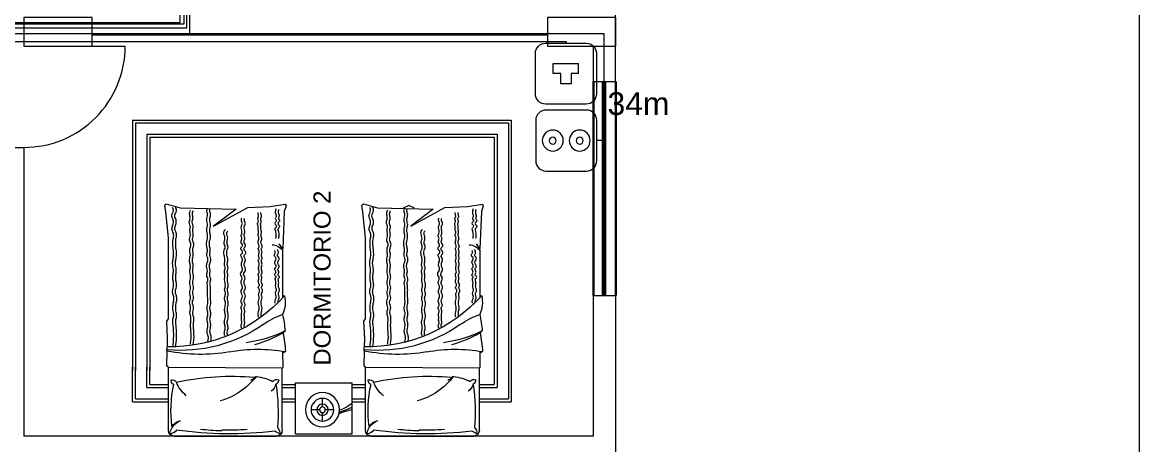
# Model space of a CAD drawing. Header units: metres. Extents: x -2 to 3328848, y -2 to 2725060.
# Drawn here: x 1663092.9 to 1663191, y 1364390.6 to 1364427.7 of the extents above; entities that cross this region are included whole.
import ezdxf

# ---------------------------------------------------------------- set-up
doc = ezdxf.new("R2010")
doc.units = ezdxf.units.M
doc.layers.get('0').update_dxf_attribs({"color": 253, "lineweight": 0})
for name, color, linetype, lineweight in [('arboles', 253, 'Continuous', 0), ('ICT_TOMAS', 1, 'Continuous', 0), ('mobi alcolchonado', 253, 'Continuous', 0), ('MOBILIARIO2', 253, 'Continuous', 0), ('muebles', 253, 'Continuous', 0), ('NOFIJO', 253, 'Continuous', 0), ('PUERTAS', 253, 'Continuous', 0), ('ventanas', 253, 'Continuous', 30)]:
    doc.layers.add(name, color=color, linetype=linetype, lineweight=lineweight)
doc.styles.add('COTA', font='arial.ttf', dxfattribs={"height": 1})
doc.styles.get("Standard").update_dxf_attribs({"font": 'arial.ttf'})

# ---------------------------------------------------------------- blocks, each defined once
blk = doc.blocks.new('CAMA01')
at = {"layer": 'mobi alcolchonado'}
for p, q in [((-0.9, 0), (0, 0)), ((-0.95, -0.05), (-0.95, -0.6044)), ((0.05, -0.05), (0.05, -0.6)), ((-0.95, -0.6044), (-0.9627, -0.613)), ((-0.9627, -0.613), (-0.9596, -0.7468)), ((-0.95, -0.6044), (0.0536, -0.6001)), ((0.0536, -0.6001), (0.057, -0.6031)), ((0.057, -0.6031), (0.0558, -0.7457)), ((-0.9588, -0.7836), (-0.9571, -0.8571)), ((-0.9571, -0.8571), (-0.965, -1.0107)), ((0.0558, -0.9077), (0.0748, -0.9239)), ((-0.965, -1.0107), (-0.95, -1.0287)), ((-0.95, -1.0287), (-0.95, -1.7409)), ((0.0554, -1.2158), (0.0566, -1.5502)), ((0.0566, -1.5502), (0.0556, -1.6277)), ((0.0234, -1.6893), (0.0556, -1.6277)), ((0.0547, -1.6456), (0.0234, -1.6893)), ((0.0684, -1.9721), (0.0547, -1.6456)), ((-0.95, -1.7409), (-0.9735, -1.9697)), ((-0.5524, -1.8433), (-0.2521, -2.0074)), ((-0.3546, -1.9933), (-0.5524, -1.8433)), ((-0.9735, -1.9697), (-0.9818, -2.0248)), ((-0.9818, -2.0248), (-0.9693, -2.0402)), ((-0.9693, -2.0402), (-0.8459, -2.004)), ((-0.8459, -2.004), (-0.3546, -1.9933)), ((-0.2521, -2.0074), (-0.0553, -2.0154)), ((-0.0553, -2.0154), (0.077, -2.0376)), ((0.0832, -2.0228), (0.0684, -1.9721)), ((0.077, -2.0376), (0.0832, -2.0228))]:
    blk.add_line(p, q, dxfattribs=at)
for centre, radius, start, end in [((-0.9, -0.05), 0.05, 90, 180), ((-0.938, -0.0891), 0.0687, 32.33514, 91.40227), ((-0.7804, 0.0141), 0.1629, 192.20076, 247.36037), ((0.0976, -0.2228), 1.0254, 172.24735, 193.0029), ((-0.8191, -0.021), 0.1178, 212.64341, 258.24192), ((-0.4103, -3.4309), 3.4111, 83.34751, 97.91356), ((0.1005, -0.223), 0.2141, 109.65376, 122.68859), ((-1.5138, -0.2148), 1.5274, 350.91915, 5.28005), ((0, -0.05), 0.05, 0, 90), ((-0.0374, -0.0256), 0.066, 312.46226, 3.64045), ((-0.889, -0.4896), 0.0381, 108.98084, 187.57807), ((-0.9192, -0.448), 0.0472, 260.65665, 326.38094), ((-0.3983, 1.7565), 2.282, 257.81894, 275.19927), ((-0.2563, -0.5673), 0.0826, 38.2941, 70.05549), ((-0.2739, 0.056), 0.5891, 279.61407, 294.3372), ((0.0048, -0.4506), 0.0469, 219.94286, 288.39364), ((-0.0299, -0.4991), 0.0497, 4.68356, 60.58782), ((-0.2618, -0.6659), 0.1655, 58.5661, 64.86862), ((-0.9573, -0.7526), 0.00627, 112.10117, 250.53486), ((-0.9399, -0.7706), 0.0229, 148.13053, 214.5055), ((-0.6675, -2.1888), 1.4713, 80, 101.45136), ((-0.8378, -2.0061), 1.2535, 55, 95.56453), ((-0.9341, -2.1317), 1.3483, 41.85943, 91.05009), ((-0.1612, 0.6167), 1.3796, 259.52328, 280.01254), ((-1.2064, -0.6493), 1.2884, 348.43222, 355.87924), ((0.0879, -0.6878), 0.0548, 234.34392, 260.3637), ((0.3093, -0.3678), 0.7465, 235, 249.91987), ((-1.2081, -0.8054), 1.2884, 348.19708, 354.72555), ((-0.1826, -1.176), 0.2588, 347.52539, 24.44013), ((0.0589, -1.246), 0.0179, 51.33875, 101.19259)]:
    blk.add_arc(centre, radius, start, end, dxfattribs=at)
at = {"layer": 'MOBILIARIO2'}
for points in [[(-0.9102, -0.7836, -0.016109), (-0.9038, -0.8611, -0.024073), (-0.9037, -0.9132, -0.018694), (-0.9101, -0.9895, 0.050065), (-0.9107, -1.0181, 0.056677), (-0.9075, -1.0348, -0.051657), (-0.9037, -1.053, -0.081685), (-0.906, -1.0885, 0.062491), (-0.9107, -1.1346, 0.055675), (-0.9056, -1.1725, -0.061502), (-0.9014, -1.2068, -0.093427), (-0.9074, -1.2389, 0.097168), (-0.913, -1.2698, 0.07769), (-0.9081, -1.2984, -0.081942), (-0.9037, -1.3257, -0.05009), (-0.9072, -1.3593, 0.049651), (-0.9107, -1.3933, 0.038952), (-0.9081, -1.429, -0.043857), (-0.906, -1.4609, -0.052705), (-0.9095, -1.4875, 0.052187), (-0.913, -1.5145, 0.065973), (-0.9092, -1.5507, -0.055408), (-0.9037, -1.5937, -0.038659), (-0.9066, -1.6404, 0.032291), (-0.9107, -1.6962, 0.056883), (-0.9062, -1.7392, -0.072358), (-0.9037, -1.7731, -0.122992), (-0.9096, -1.7912, 0.101053), (-0.9177, -1.8127, 0.148742), (-0.9131, -1.8463, -0.127539), (-0.906, -1.885, -0.105457), (-0.9141, -1.9127, 0.125573), (-0.92, -1.9363, 0.14575), (-0.9136, -1.9576, -0.134347), (-0.906, -1.9805, -0.073839), (-0.9072, -1.9926, -0.052428), (-0.913, -2.0085)], [(-0.8851, -0.7843, -0.016212), (-0.8788, -0.8614, -0.024132), (-0.8787, -0.9134, -0.018479), (-0.8849, -0.9883, 0.049503), (-0.8855, -1.0164, 0.057233), (-0.8823, -1.0332, -0.051743), (-0.8785, -1.0516, -0.081718), (-0.8808, -1.0874, 0.062376), (-0.8856, -1.1341, 0.056016), (-0.8804, -1.1727, -0.062225), (-0.8761, -1.2075, -0.092827), (-0.8821, -1.2395, 0.097273), (-0.8877, -1.27, 0.077058), (-0.8829, -1.2981, -0.080968), (-0.8785, -1.3249, -0.051015), (-0.882, -1.359, 0.050139), (-0.8856, -1.3937, 0.038829), (-0.883, -1.4298, -0.044073), (-0.8809, -1.4616, -0.05256), (-0.8844, -1.4881, 0.051882), (-0.8879, -1.5146, 0.065917), (-0.8841, -1.5504, -0.055177), (-0.8786, -1.5931, -0.038645), (-0.8814, -1.6395, 0.03175), (-0.8856, -1.6959, 0.05817), (-0.8809, -1.7411, -0.074982), (-0.8783, -1.7763, -0.120388), (-0.8842, -1.7941, 0.099922), (-0.892, -1.8151, 0.1495), (-0.8874, -1.8483, -0.128684), (-0.8805, -1.8863, -0.103936), (-0.8883, -1.913, 0.123542), (-0.894, -1.9357, 0.142951), (-0.888, -1.9562, -0.122441), (-0.8801, -1.9797, -0.081719), (-0.8813, -1.9951, -0.060139), (-0.8888, -2.0146)], [(-0.7568, -0.806, -0.016834), (-0.7505, -0.8528, -0.034468), (-0.7498, -0.8759, -0.00922), (-0.7529, -0.9296, 0.014186), (-0.7545, -0.9645, 0.027864), (-0.7529, -1.0059, -0.034884), (-0.7522, -1.0391, -0.087457), (-0.7563, -1.0577, 0.077501), (-0.7615, -1.0787, 0.10571), (-0.7586, -1.1012, -0.089665), (-0.7545, -1.1276, -0.091876), (-0.7595, -1.1519, 0.100294), (-0.7638, -1.1742, 0.104219), (-0.7591, -1.1952, -0.103855), (-0.7545, -1.2162, -0.085768), (-0.7581, -1.2386, 0.088421), (-0.7615, -1.2604, 0.073045), (-0.7578, -1.2818, -0.076066), (-0.7545, -1.3024, -0.079828), (-0.758, -1.3257, 0.07972), (-0.7615, -1.349, 0.069238), (-0.758, -1.3722, -0.06864), (-0.7545, -1.3956, -0.070898), (-0.7582, -1.4245, 0.075702), (-0.7615, -1.4515, 0.045986), (-0.7592, -1.47, -0.045091), (-0.7568, -1.4888, -0.076769), (-0.7602, -1.5177, 0.075317), (-0.7638, -1.5471, 0.065696), (-0.7601, -1.5699, -0.069765), (-0.7568, -1.5914, -0.058047), (-0.7586, -1.6087, 0.04517), (-0.7615, -1.631, 0.107598), (-0.7563, -1.6603, -0.119304), (-0.7522, -1.6869, -0.134303), (-0.7583, -1.7037, 0.142887), (-0.7638, -1.7195, 0.094042), (-0.7608, -1.7414, -0.082548), (-0.7568, -1.7661, -0.054703), (-0.7598, -1.7925, 0.071659), (-0.7615, -1.8127, 0.065726), (-0.7593, -1.8241, -0.062051), (-0.7568, -1.836, -0.141652), (-0.761, -1.856, 0.127606), (-0.7661, -1.878, 0.082372), (-0.7626, -1.8967, -0.083239), (-0.7591, -1.9153, -0.067193), (-0.7609, -1.9306, 0.05209), (-0.7638, -1.9502, 0.075758), (-0.7622, -1.9646, 0.049851), (-0.7545, -1.9852)], [(-0.7319, -0.8035, -0.016995), (-0.7255, -0.8515, -0.034524), (-0.7248, -0.8753, -0.009087), (-0.7278, -0.9296, 0.014008), (-0.7295, -0.9647, 0.028389), (-0.7278, -1.0078, -0.036216), (-0.7271, -1.0416, -0.085799), (-0.7311, -1.0596, 0.076158), (-0.7361, -1.0798, 0.106727), (-0.7333, -1.1021, -0.090343), (-0.7291, -1.1283, -0.091358), (-0.7341, -1.1521, 0.099809), (-0.7383, -1.1739, 0.104145), (-0.7337, -1.1946, -0.103071), (-0.729, -1.2154, -0.086935), (-0.7327, -1.2381, 0.089287), (-0.7362, -1.2603, 0.072441), (-0.7325, -1.2817, -0.075683), (-0.7292, -1.3022, -0.080097), (-0.7327, -1.3256, 0.080136), (-0.7362, -1.349, 0.068821), (-0.7328, -1.372, -0.06822), (-0.7292, -1.3953, -0.07127), (-0.733, -1.4243, 0.075969), (-0.7363, -1.4515, 0.045868), (-0.734, -1.47, -0.045154), (-0.7316, -1.4888, -0.076598), (-0.735, -1.5174, 0.075113), (-0.7386, -1.5466, 0.065882), (-0.7349, -1.5694, -0.069876), (-0.7316, -1.5909, -0.057507), (-0.7333, -1.608, 0.043911), (-0.7362, -1.6304, 0.109441), (-0.7307, -1.6613, -0.121849), (-0.7264, -1.6892, -0.133121), (-0.7327, -1.7062, 0.145487), (-0.7382, -1.722, 0.09027), (-0.7353, -1.7425, -0.08023), (-0.7316, -1.7655, -0.055518), (-0.7345, -1.7911, 0.070221), (-0.7362, -1.8115, 0.068505), (-0.7339, -1.8236, -0.064708), (-0.7313, -1.8363, -0.140191), (-0.7355, -1.8565, 0.1283), (-0.7406, -1.8784, 0.081106), (-0.7372, -1.8967, -0.082764), (-0.7338, -1.9146, -0.06863), (-0.7357, -1.9299, 0.055684), (-0.7384, -1.9486, 0.073555), (-0.737, -1.9608, 0.046852), (-0.7303, -1.9787)], [(-0.6052, -0.8293, -0.036577), (-0.5992, -0.8499, -0.065257), (-0.5983, -0.8619, -0.081239), (-0.605, -0.8935, 0.09673), (-0.6099, -0.9202, 0.059687), (-0.6063, -0.9473, -0.061201), (-0.6029, -0.9738, -0.068087), (-0.607, -1.0051, 0.079475), (-0.6099, -1.0321, 0.066482), (-0.6065, -1.0505, -0.06511), (-0.6029, -1.0694, -0.088365), (-0.6064, -1.0985, 0.088514), (-0.6099, -1.1276, 0.053898), (-0.6055, -1.1542, -0.072445), (-0.6029, -1.1742, -0.014703), (-0.604, -1.1975, 0.01338), (-0.6052, -1.2232, 0.011057), (-0.6052, -1.2628, -0.009921), (-0.6052, -1.3024, -0.044454), (-0.6078, -1.3255, 0.048377), (-0.6099, -1.3467, 0.125065), (-0.607, -1.3585, -0.104774), (-0.6029, -1.3723, -0.140323), (-0.607, -1.3922, 0.125005), (-0.6122, -1.4142, 0.059733), (-0.6098, -1.4321, -0.062195), (-0.6076, -1.4492, -0.076384), (-0.6106, -1.4699, 0.06684), (-0.6146, -1.4935, 0.115189), (-0.6088, -1.5226, -0.114961), (-0.6029, -1.5517, -0.097223), (-0.6084, -1.5757, 0.116527), (-0.6122, -1.596, 0.051779), (-0.6101, -1.6106, -0.047812), (-0.6076, -1.6263, -0.078489), (-0.6108, -1.6604, 0.074508), (-0.6146, -1.6962, 0.064682), (-0.6098, -1.7234, -0.066772), (-0.6052, -1.7498, -0.076034), (-0.6087, -1.7801, 0.075656), (-0.6122, -1.8104, 0.063602), (-0.6084, -1.8336, -0.070388), (-0.6052, -1.8547, -0.079082), (-0.6084, -1.8758, 0.071502), (-0.6122, -1.899, 0.088099), (-0.6085, -1.923, -0.094007), (-0.6052, -1.9456, -0.091812), (-0.6088, -1.9608, 0.09253), (-0.6122, -1.9759, 0.064978), (-0.6117, -1.9817, 0.037379), (-0.6088, -1.9914)], [(-0.5793, -0.8309, -0.034849), (-0.5737, -0.8506, -0.063486), (-0.5727, -0.8618, -0.084403), (-0.5795, -0.8936, 0.098788), (-0.5846, -0.9211, 0.058591), (-0.581, -0.9478, -0.060695), (-0.5777, -0.9737, -0.068148), (-0.5817, -1.0046, 0.079202), (-0.5846, -1.0312, 0.06675), (-0.5812, -1.0496, -0.064998), (-0.5776, -1.0685, -0.088664), (-0.5812, -1.0979, 0.08935), (-0.5847, -1.1272, 0.053061), (-0.5803, -1.1534, -0.071644), (-0.5778, -1.1729, -0.015298), (-0.5789, -1.1969, 0.013681), (-0.5802, -1.2238, 0.010889), (-0.5802, -1.2637, -0.010649), (-0.5802, -1.3037, -0.042768), (-0.5825, -1.3246, 0.044654), (-0.5846, -1.3446, 0.128784), (-0.5815, -1.357, -0.106491), (-0.5772, -1.3717, -0.140372), (-0.5815, -1.3925, 0.126736), (-0.5869, -1.4153, 0.057828), (-0.5845, -1.4329, -0.061442), (-0.5823, -1.4495, -0.076141), (-0.5853, -1.4697, 0.065916), (-0.5892, -1.493, 0.116085), (-0.5833, -1.5223, -0.115201), (-0.5774, -1.5519, -0.097759), (-0.583, -1.5763, 0.118144), (-0.5868, -1.5967, 0.049819), (-0.5847, -1.6107, -0.04634), (-0.5824, -1.6256, -0.079345), (-0.5856, -1.6594, 0.074617), (-0.5894, -1.6953, 0.064869), (-0.5846, -1.7226, -0.066843), (-0.58, -1.7491, -0.075858), (-0.5835, -1.7794, 0.075529), (-0.587, -1.8099, 0.063913), (-0.5831, -1.8334, -0.070745), (-0.5799, -1.8547, -0.078628), (-0.5831, -1.8758, 0.070918), (-0.5869, -1.8991, 0.091738), (-0.5829, -1.9243, -0.104246), (-0.5798, -1.9466, -0.077322), (-0.5833, -1.9618, 0.076658), (-0.5869, -1.9771, 0.044784), (-0.5868, -1.9819, 0.024817), (-0.5855, -1.9905)], [(-0.4537, -0.8806, 0.03776), (-0.458, -0.8992, 0.061868), (-0.4583, -0.9109, 0.048595), (-0.4545, -0.9307, -0.055091), (-0.4514, -0.9482, -0.095626), (-0.455, -0.9777, 0.098357), (-0.4583, -1.0064, 0.076409), (-0.4537, -1.0263, -0.077038), (-0.449, -1.046, -0.089345), (-0.4522, -1.0777, 0.084057), (-0.456, -1.1113, 0.04749), (-0.4524, -1.135, -0.04929), (-0.449, -1.1579, -0.087499), (-0.4528, -1.1881, 0.094197), (-0.456, -1.2162, 0.078357), (-0.4523, -1.2317, -0.083223), (-0.449, -1.2465, -0.112249), (-0.4523, -1.2657, 0.105279), (-0.456, -1.2861, 0.082664), (-0.4522, -1.3056, -0.090946), (-0.449, -1.3234, -0.067901), (-0.4524, -1.3475, 0.066074), (-0.456, -1.3723, 0.035048), (-0.4547, -1.3941, -0.037877), (-0.4537, -1.4142, -0.060523), (-0.4561, -1.4308, 0.062605), (-0.4583, -1.4469, 0.127512), (-0.455, -1.4605, -0.121277), (-0.4514, -1.4748, -0.117111), (-0.4547, -1.4898, 0.113611), (-0.4583, -1.5051, 0.059143), (-0.4567, -1.5199, -0.043052), (-0.4537, -1.5401, -0.089599), (-0.4584, -1.58, 0.091053), (-0.463, -1.6193, 0.111622), (-0.4564, -1.6418, -0.130391), (-0.4514, -1.6613, -0.12494), (-0.4559, -1.6785, 0.120889), (-0.4607, -1.6962, 0.086695), (-0.4578, -1.7153, -0.071647), (-0.4537, -1.7382, -0.113093), (-0.4584, -1.7628, 0.114265), (-0.463, -1.7871, 0.106276), (-0.4601, -1.7985, 0.062305), (-0.449, -1.8151)], [(-0.429, -0.8844, 0.034858), (-0.4327, -0.9007, 0.059461), (-0.433, -0.9105, 0.052316), (-0.4293, -0.9296, -0.056386), (-0.4261, -0.9473, -0.095596), (-0.4297, -0.9765, 0.098171), (-0.433, -1.005, 0.07636), (-0.4284, -1.0247, -0.076506), (-0.4237, -1.0445, -0.090069), (-0.427, -1.0766, 0.084543), (-0.4308, -1.1108, 0.047364), (-0.4272, -1.1347, -0.049676), (-0.4238, -1.1575, -0.08659), (-0.4275, -1.1871, 0.092747), (-0.4307, -1.2148, 0.079795), (-0.4269, -1.2307, -0.084031), (-0.4235, -1.2458, -0.112191), (-0.4268, -1.2653, 0.106013), (-0.4306, -1.2859, 0.081403), (-0.4268, -1.3052, -0.089338), (-0.4237, -1.3228, -0.069417), (-0.4272, -1.3477, 0.067062), (-0.4309, -1.3734, 0.034899), (-0.4296, -1.3955, -0.039008), (-0.4286, -1.4153, -0.057667), (-0.4307, -1.4304, 0.058816), (-0.4329, -1.4456, 0.130991), (-0.4295, -1.4596, -0.122045), (-0.4256, -1.4746, -0.11844), (-0.4292, -1.4903, 0.116548), (-0.433, -1.5063, 0.056461), (-0.4313, -1.5207, -0.041981), (-0.4285, -1.5399, -0.089156), (-0.433, -1.5785, 0.08877), (-0.4376, -1.6174, 0.114233), (-0.4307, -1.6406, -0.131551), (-0.4254, -1.6611, -0.125542), (-0.4302, -1.6791, 0.123278), (-0.4351, -1.6974, 0.085156), (-0.4322, -1.7164, -0.073009), (-0.4283, -1.7385, -0.115535), (-0.433, -1.762, 0.127329), (-0.4369, -1.7835, 0.096991), (-0.4347, -1.7914, 0.053351), (-0.4267, -1.8039)], [(-0.3044, -0.9458, 0.052853), (-0.3101, -0.9582, 0.082349), (-0.3114, -0.9668, 0.113365), (-0.3072, -0.9845, -0.137167), (-0.3044, -0.9994, -0.079599), (-0.3075, -1.0116, 0.112443), (-0.3091, -1.0204, 0.045995), (-0.3081, -1.028, -0.039568), (-0.3068, -1.0367, -0.069784), (-0.308, -1.0547, 0.073829), (-0.3091, -1.0717, 0.067952), (-0.3074, -1.0794, -0.047112), (-0.3044, -1.0903, -0.170036), (-0.3081, -1.1115, 0.173788), (-0.3114, -1.1323, 0.142872), (-0.3067, -1.1417, -0.145458), (-0.3021, -1.1509, -0.195397), (-0.3055, -1.1665, 0.151851), (-0.3114, -1.1859, 0.126712), (-0.3057, -1.2078, -0.124684), (-0.2998, -1.2301, -0.150491), (-0.3063, -1.2521, 0.168102), (-0.3114, -1.2721, 0.13967), (-0.306, -1.2868, -0.13006), (-0.2998, -1.3024, -0.169436), (-0.3054, -1.3276, 0.163629), (-0.3114, -1.3537, 0.104575), (-0.3066, -1.3691, -0.109696), (-0.3021, -1.384, -0.20768), (-0.3089, -1.4036, 0.202622), (-0.3161, -1.4236, 0.1762), (-0.3083, -1.4419, -0.167885), (-0.2998, -1.4609, -0.137817), (-0.3047, -1.487, 0.14417), (-0.3091, -1.5121, 0.079258), (-0.3048, -1.5277, -0.072052), (-0.2998, -1.5447, -0.215179), (-0.3075, -1.5715, 0.272703), (-0.3114, -1.5937, 0.157232), (-0.3062, -1.6003, -0.133932), (-0.2998, -1.6077, -0.346503), (-0.3051, -1.6317, 0.328416), (-0.3114, -1.6566, 0.136915), (-0.3045, -1.6656, -0.179847), (-0.2998, -1.6729, -0.252619), (-0.3044, -1.6892, 0.209461), (-0.3114, -1.7079, 0.111259), (-0.307, -1.7236, -0.146381), (-0.3044, -1.7358, -0.125668), (-0.3083, -1.7468, 0.139354), (-0.3114, -1.7568, 0.105558), (-0.3089, -1.7708, -0.077694), (-0.3044, -1.7894, -0.090317), (-0.3072, -1.8164, 0.100764), (-0.3091, -1.8407, 0.12001), (-0.3041, -1.854, -0.131665), (-0.2998, -1.8663, -0.170535), (-0.3035, -1.8801, 0.13714), (-0.3091, -1.8966, 0.068639), (-0.3083, -1.9059, 0.052035), (-0.3044, -1.9176)], [(-0.2807, -0.9537, 0.042607), (-0.2845, -0.9626, 0.071397), (-0.2856, -0.9682, 0.129838), (-0.2819, -0.9845, -0.140626), (-0.2789, -0.9995, -0.083982), (-0.282, -1.0122, 0.117812), (-0.2837, -1.0214, 0.041239), (-0.2828, -1.0282, -0.036686), (-0.2817, -1.0358, -0.06988), (-0.2828, -1.0526, 0.071878), (-0.2839, -1.0694, 0.072269), (-0.282, -1.0778, -0.05165), (-0.2789, -1.0893, -0.163828), (-0.2822, -1.1089, 0.164309), (-0.2854, -1.1284, 0.150844), (-0.2806, -1.1382, -0.147278), (-0.2755, -1.1482, -0.197862), (-0.2792, -1.1652, 0.156121), (-0.2856, -1.1859, 0.123696), (-0.2797, -1.2083, -0.125417), (-0.2739, -1.2303, -0.148173), (-0.2802, -1.2516, 0.166473), (-0.2851, -1.2708, 0.139796), (-0.2798, -1.2851, -0.128151), (-0.2737, -1.3005, -0.171039), (-0.2793, -1.326, 0.162775), (-0.2856, -1.3527, 0.107698), (-0.2804, -1.3691, -0.115196), (-0.2758, -1.3845, -0.202947), (-0.2825, -1.4035, 0.202257), (-0.2892, -1.4226, 0.173028), (-0.282, -1.4397, -0.162077), (-0.2738, -1.4578, -0.143302), (-0.2788, -1.4846, 0.146514), (-0.2835, -1.5109, 0.08083), (-0.2788, -1.5272, -0.077891), (-0.2739, -1.5442, -0.205436), (-0.2807, -1.5677, 0.258943), (-0.2842, -1.5873, 0.167371), (-0.2792, -1.5938, -0.135353), (-0.2726, -1.6013, -0.347128), (-0.2779, -1.6258, 0.32569), (-0.2845, -1.6513, 0.138368), (-0.2773, -1.6608, -0.174678), (-0.272, -1.6687, -0.262199), (-0.2774, -1.6875, 0.218741), (-0.2854, -1.7089, 0.1036), (-0.2809, -1.7249, -0.142377), (-0.2784, -1.7368, -0.128588), (-0.2824, -1.7481, 0.145504), (-0.2856, -1.7582, 0.099417), (-0.2832, -1.7711, -0.074367), (-0.2792, -1.7879, -0.090334), (-0.2817, -1.8134, 0.095924), (-0.2837, -1.8374, 0.126634), (-0.2782, -1.852, -0.136356), (-0.2734, -1.8657, -0.176248), (-0.2778, -1.881, 0.158824), (-0.2833, -1.8977, 0.054695), (-0.2826, -1.9039, 0.039328), (-0.28, -1.9122)], [(-0.1575, -1.0437, 0.02297), (-0.16, -1.0655, 0.03842), (-0.1599, -1.0787, 0.038008), (-0.1554, -1.1062, -0.055193), (-0.1529, -1.1253, -0.083604), (-0.156, -1.1464, 0.075661), (-0.1599, -1.1696, 0.084309), (-0.1561, -1.1937, -0.09066), (-0.1529, -1.2162, -0.067099), (-0.155, -1.2283, 0.059889), (-0.1575, -1.2418, 0.149337), (-0.1534, -1.2595, -0.134073), (-0.1482, -1.2791, -0.21438), (-0.155, -1.2939, 0.253882), (-0.1599, -1.307, 0.189759), (-0.1552, -1.3152, -0.18789), (-0.1505, -1.3234, -0.191242), (-0.1547, -1.3413, 0.174445), (-0.1599, -1.3606, 0.047645), (-0.1575, -1.3735, -0.048038), (-0.1552, -1.3863, -0.123722), (-0.1587, -1.4076, 0.169091), (-0.1599, -1.4236, 0.141473), (-0.1563, -1.4294, -0.143521), (-0.1529, -1.4352, -0.155534), (-0.1538, -1.4526, 0.107396), (-0.1575, -1.4772, 0.042577), (-0.1549, -1.4949, -0.050748), (-0.1529, -1.5098, -0.129685), (-0.1568, -1.527, 0.145893), (-0.1599, -1.5424, 0.134999), (-0.1563, -1.5519, -0.139913), (-0.1529, -1.5611, -0.114007), (-0.1549, -1.5742, 0.10043), (-0.1575, -1.589, 0.069927), (-0.1553, -1.6027, -0.066719), (-0.1529, -1.617, -0.140231), (-0.1568, -1.633, 0.158227), (-0.1599, -1.6473, 0.144948), (-0.1566, -1.6552, -0.133495), (-0.1529, -1.6636, -0.180577), (-0.1564, -1.6805, 0.144963), (-0.1622, -1.7009, 0.094523), (-0.1581, -1.7209, -0.110663), (-0.1552, -1.7382, -0.10701), (-0.1593, -1.7534, 0.129666), (-0.1622, -1.7661, 0.099091), (-0.1595, -1.7774, -0.116601), (-0.1575, -1.7871, -0.058417), (-0.1597, -1.8017, 0.05454), (-0.1622, -1.8174, 0.023755), (-0.1622, -1.8302, -0.022115), (-0.1622, -1.843, -0.082226), (-0.1648, -1.8554, 0.093862), (-0.1669, -1.8663, 0.171583), (-0.1644, -1.8732, -0.116919), (-0.1599, -1.8827, -0.185126), (-0.1624, -1.8993, 0.193604), (-0.1645, -1.9153, 0.131355), (-0.1601, -1.9233, -0.188426), (-0.1575, -1.9293, -0.095469), (-0.1591, -1.9389, 0.066793), (-0.1622, -1.9526, 0.021913), (-0.1624, -1.9575, 0.016222), (-0.1622, -1.9642)], [(-0.1327, -1.0474, 0.020778), (-0.1348, -1.0666, 0.036491), (-0.1348, -1.0776, 0.041461), (-0.1302, -1.1052, -0.057174), (-0.1276, -1.1254, -0.082873), (-0.1308, -1.1465, 0.075265), (-0.1346, -1.1697, 0.085019), (-0.1307, -1.194, -0.092379), (-0.1275, -1.2166, -0.064068), (-0.1295, -1.2279, 0.055503), (-0.132, -1.241, 0.157835), (-0.1273, -1.2605, -0.148846), (-0.122, -1.2811, -0.199592), (-0.128, -1.2941, 0.247082), (-0.1321, -1.3053, 0.184593), (-0.1282, -1.3123, -0.169439), (-0.1239, -1.3197, -0.211187), (-0.1282, -1.3394, 0.185054), (-0.1343, -1.3615, 0.043562), (-0.132, -1.3741, -0.048148), (-0.1299, -1.3856, -0.119615), (-0.1329, -1.4041, 0.160888), (-0.134, -1.4181, 0.146532), (-0.1307, -1.4237, -0.137743), (-0.1271, -1.4296, -0.163825), (-0.1281, -1.4489, 0.111152), (-0.1323, -1.4768, 0.041886), (-0.1294, -1.4958, -0.053628), (-0.1275, -1.5107, -0.124743), (-0.1311, -1.5264, 0.141323), (-0.1339, -1.5405, 0.136283), (-0.1305, -1.5495, -0.135036), (-0.1271, -1.5586, -0.120412), (-0.1292, -1.5727, 0.104043), (-0.1322, -1.589, 0.069722), (-0.1298, -1.6035, -0.070787), (-0.1274, -1.6178, -0.133062), (-0.1309, -1.6321, 0.149023), (-0.1337, -1.6449, 0.15104), (-0.1305, -1.6527, -0.132016), (-0.1266, -1.6615, -0.185288), (-0.1304, -1.6797, 0.149156), (-0.1366, -1.7016, 0.091592), (-0.1325, -1.7219, -0.1101), (-0.1296, -1.7389, -0.106833), (-0.1337, -1.754, 0.131118), (-0.1365, -1.7665, 0.095868), (-0.134, -1.7771, -0.111479), (-0.1321, -1.7863, -0.063175), (-0.1344, -1.8019, 0.056761), (-0.1372, -1.8193, 0.023768), (-0.1372, -1.833, -0.026007), (-0.1372, -1.8455, -0.075167), (-0.1392, -1.855, 0.082422), (-0.1408, -1.8636, 0.180625), (-0.1386, -1.8701, -0.118245), (-0.1341, -1.8792, -0.184753), (-0.1365, -1.8954, 0.189898), (-0.1387, -1.9111, 0.133199), (-0.1342, -1.9193, -0.180236), (-0.1313, -1.9258, -0.10911), (-0.1334, -1.9382, 0.078712), (-0.1372, -1.955, 0.016438), (-0.1373, -1.9588, 0.011572), (-0.1372, -1.9642)], [(-0.0083, -1.1649, 0.063574), (-0.0128, -1.1784, 0.09229), (-0.013, -1.1882, 0.087813), (-0.0084, -1.2008, -0.084664), (-0.0036, -1.2138, -0.147947), (-0.0065, -1.2395, 0.164849), (-0.0083, -1.2628, 0.089821), (-0.0042, -1.2719, -0.116631), (-0.0013, -1.2791, -0.144447), (-0.0039, -1.2969, 0.116051), (-0.0083, -1.3187, 0.024537), (-0.0072, -1.3319, -0.021879), (-0.006, -1.3467, -0.09639), (-0.0095, -1.3697, 0.1367), (-0.0106, -1.3863, 0.212994), (-0.0074, -1.3908, -0.190175), (-0.0036, -1.3956, -0.394232), (-0.008, -1.4044, 0.296973), (-0.0153, -1.4142, 0.196588), (-0.0111, -1.4265, -0.177409), (-0.006, -1.4399, -0.181533), (-0.0112, -1.4546, 0.205507), (-0.0153, -1.4678, 0.192194), (-0.01, -1.4779, -0.172784), (-0.0036, -1.4888, -0.223273), (-0.0085, -1.5075, 0.193968), (-0.0153, -1.5284, 0.156888), (-0.009, -1.5442, -0.172543), (-0.0036, -1.5587, -0.267412), (-0.0124, -1.5742, 0.2882), (-0.02, -1.589, 0.1673), (-0.0153, -1.5995, -0.167614), (-0.0106, -1.61, -0.102415), (-0.0119, -1.6205, -0.090979), (-0.0176, -1.631)], [(0.0153, -1.1743, 0.043115), (0.0132, -1.1816, 0.071529), (0.0129, -1.1862, 0.117166), (0.0165, -1.1971, -0.092201), (0.0218, -1.2106, -0.148493), (0.0191, -1.2357, 0.162321), (0.0172, -1.2588, 0.092598), (0.0215, -1.2683, -0.115816), (0.0246, -1.2761, -0.147409), (0.0217, -1.2958, 0.11874), (0.0169, -1.3199, 0.02342), (0.018, -1.3335, -0.023767), (0.0191, -1.3471, -0.081841), (0.0169, -1.3642, 0.093108), (0.0154, -1.3793, 0.271365), (0.0204, -1.3865, -0.237724), (0.0266, -1.3943, -0.374349), (0.0205, -1.4054, 0.322203), (0.0124, -1.4172, 0.165022), (0.0164, -1.4283, -0.163895), (0.0205, -1.4395, -0.183927), (0.0158, -1.4529, 0.20204), (0.0119, -1.4653, 0.194979), (0.0169, -1.475, -0.16864), (0.0233, -1.4858, -0.227481), (0.0183, -1.5052, 0.192689), (0.0111, -1.5274, 0.162586), (0.0181, -1.5447, -0.18296), (0.0238, -1.5605, -0.259647), (0.015, -1.5758, 0.292915), (0.0079, -1.5901, 0.147396), (0.0116, -1.5989, -0.130485), (0.0161, -1.6087, -0.124764), (0.015, -1.6243, -0.11423), (0.0061, -1.6389)], [(-0.006, -1.9945, -0.043571), (-0.0102, -1.9773, -0.058781), (-0.0106, -1.9642, -0.074778), (-0.0063, -1.9458, 0.098243), (-0.0036, -1.9316, 0.160673), (-0.0073, -1.9209, -0.168807), (-0.0106, -1.9106, -0.235494), (-0.0066, -1.9029, 0.200169), (-0.0013, -1.8943, 0.310498), (-0.0071, -1.8822, -0.25744), (-0.0153, -1.8687, -0.272296), (-0.0076, -1.8543, 0.302876), (-0.0013, -1.8407, 0.245567), (-0.0095, -1.8297, -0.301104), (-0.0153, -1.8197, -0.076708), (-0.0131, -1.8092, 0.045391), (-0.0083, -1.7918, 0.044442), (-0.0059, -1.7651, 0.040505), (-0.0083, -1.7358)], [(0.0187, -1.9907, -0.038395), (0.0153, -1.9758, -0.053841), (0.0148, -1.965, -0.086675), (0.0195, -1.9453, 0.114917), (0.0222, -1.9302, 0.136679), (0.0194, -1.9218, -0.135819), (0.0166, -1.9133, -0.26772), (0.0211, -1.9045, 0.219941), (0.0273, -1.8946, 0.298949), (0.0212, -1.882, -0.252587), (0.0129, -1.8682, -0.270993), (0.0208, -1.8532, 0.294092), (0.0275, -1.8389, 0.262376), (0.0181, -1.8263, -0.328686), (0.0116, -1.8151, -0.053331), (0.0134, -1.8073, 0.033048), (0.0167, -1.7948, 0.048678), (0.0195, -1.7664, 0.045374), (0.0167, -1.7358)]]:
    blk.add_lwpolyline(points, format="xyb", dxfattribs=at)
for centre, radius, start, end in [((-0.4389, -1.7864), 1.7422, 91.63252, 97.54803), ((-0.5923, -0.2027), 0.1889, 52.79204, 56.69515), ((-0.4115, -1.7932), 1.7422, 84.9412, 92.19029), ((-0.6183, -0.5744), 0.2801, 128.45947, 159.02812), ((-0.6706, -0.9127), 0.6289, 38.07992, 73.87696), ((-0.1134, -0.4839), 0.1115, 14.54894, 54.23295), ((-0.4195, -1.936), 1.1264, 63.96855, 82.17799), ((-0.4288, -1.7137), 0.9406, 58.98171, 75.60457), ((-0.0452, -1.5578), 0.1226, 272.9287, 325.26019)]:
    blk.add_arc(centre, radius, start, end, dxfattribs=at)
blk = doc.blocks.new('CAMASSENC-1MESITA')
at = {"layer": 'muebles'}
for p, q in [((1.4313, -0.0191), (1.4313, -0.4691)), ((1.4313, -0.0191), (1.9288, -0.0191)), ((1.9288, -0.0191), (1.9288, -0.4691)), ((1.6674, -0.1316), (1.6674, -0.2066)), ((1.6424, -0.2316), (1.5674, -0.2316)), ((1.6674, -0.2566), (1.6674, -0.3316)), ((1.7674, -0.2316), (1.6924, -0.2316)), ((0, -0.3017), (0.3141, -0.3017)), ((0, -0.3017), (0, -0.6044)), ((0.025, -0.3267), (0.3141, -0.3272)), ((0.025, -0.3267), (0.025, -0.6044)), ((1.3141, -0.3017), (1.4313, -0.3017)), ((1.3141, -0.327), (1.4313, -0.3272)), ((1.9288, -0.3017), (2.0459, -0.3017)), ((1.9288, -0.327), (2.0459, -0.3272)), ((3.0459, -0.3017), (3.3259, -0.3017)), ((3.0459, -0.327), (3.3009, -0.3274)), ((3.3009, -2.7506), (3.3009, -0.3274)), ((3.3259, -2.7756), (3.3259, -0.3017)), ((0.125, -0.4267), (0.3141, -0.4267)), ((0.125, -0.4267), (0.125, -0.6044)), ((0.15, -0.4517), (0.3141, -0.4517)), ((0.15, -0.4517), (0.15, -0.6044)), ((1.3141, -0.4267), (1.4313, -0.4267)), ((1.3141, -0.4517), (1.4313, -0.4517)), ((1.4313, -0.4691), (1.9288, -0.4691)), ((1.9288, -0.4267), (2.0459, -0.4267)), ((1.9288, -0.4517), (2.0459, -0.4517)), ((3.0459, -0.4267), (3.2009, -0.4267)), ((3.0459, -0.4517), (3.1759, -0.4517)), ((3.1759, -2.6256), (3.1759, -0.4517)), ((3.2009, -2.6506), (3.2009, -0.4267)), ((0, -2.7756), (0, -0.5756)), ((0.025, -2.7506), (0.025, -0.5756)), ((0.125, -2.6506), (0.125, -0.5756)), ((0.15, -2.6256), (0.15, -0.5756)), ((2.425, -2.0256), (2.375, -2.0006)), ((2.475, -2.0006), (2.425, -2.0256)), ((0.15, -2.6256), (3.1759, -2.6256)), ((0.125, -2.6506), (3.2009, -2.6506)), ((0, -2.7756), (3.3259, -2.7756)), ((0.025, -2.7506), (3.3009, -2.7506))]:
    blk.add_line(p, q, dxfattribs=at)
for points in [[(1.9288, -0.2353), (1.9184, -0.2317), (1.8994, -0.2256), (1.882, -0.2204), (1.8658, -0.2156), (1.8503, -0.2108), (1.8352, -0.2056), (1.82, -0.1995), (1.8132, -0.1965)], [(1.9288, -0.2538), (1.9226, -0.2508), (1.8953, -0.239), (1.8696, -0.2289), (1.8449, -0.2195), (1.8204, -0.21), (1.8155, -0.2079)], [(1.9288, -0.2876), (1.9152, -0.2774), (1.8837, -0.2572), (1.855, -0.2423), (1.828, -0.2311), (1.8173, -0.2274)]]:
    blk.add_lwpolyline(points, dxfattribs=at)
for radius in [0.15, 0.1, 0.05, 0.025]:
    blk.add_circle((1.6674, -0.2316), radius, dxfattribs=at)
at = {"layer": 'muebles', "rotation": 359.999999999999}
for p in [(1.2641, 0), (2.9959, 0)]:
    blk.add_blockref('CAMA01', p, dxfattribs=at)
blk = doc.blocks.new('Toma TFN')
for p, q in [((-0.0625, 0.05), (-0.05, 0.05)), ((-0.0625, 0), (-0.0625, 0.05)), ((-0.05, 0), (-0.0625, 0)), ((-0.05, 0.05), (0.05, 0.05)), ((-0.025, 0), (-0.05, 0)), ((-0.025, -0.05), (-0.025, 0)), ((0.025, 0), (0.025, -0.05)), ((0.05, 0), (0.025, 0)), ((0.05, 0.05), (0.0625, 0.05)), ((0.0625, 0), (0.05, 0)), ((0.05, 0), (0.05, 0)), ((0.0625, 0), (0.0625, 0.05)), ((0.025, -0.05), (-0.025, -0.05))]:
    blk.add_line(p, q)
blk.add_lwpolyline([(-0.1, 0.15), (0.1, 0.15, -0.414214), (0.15, 0.1), (0.15, -0.1, -0.414214), (0.1, -0.15), (-0.1, -0.15, -0.414214), (-0.15, -0.1), (-0.15, 0.1, -0.414214)], format="xyb", close=True)
blk = doc.blocks.new('TOMA TV')
blk.add_lwpolyline([(-0.1, 0.15), (0.1, 0.15, -0.414214), (0.15, 0.1), (0.15, -0.1, -0.414214), (0.1, -0.15), (-0.1, -0.15, -0.414214), (-0.15, -0.1), (-0.15, 0.1, -0.414214)], format="xyb", close=True)
for centre, radius in [((-0.0663, 0), 0.0515), ((-0.0663, 0), 0.0172), ((0.0663, 0), 0.0515), ((0.0663, 0), 0.0172)]:
    blk.add_circle(centre, radius)

msp = doc.modelspace()

# ---------------------------------------------------------------- linework, layer by layer
at = {"ltscale": 0.02}
for p, q in [((1663191.022, 1364280.65), (1663191.022, 1364500.65)), ((1663145, 1364340.757), (1663144.997, 1364439.561)), ((1663143.059, 1364422.531), (1663144.998, 1364422.531)), ((1663093.022, 1364416.753), (1663093.022, 1364391.4)), ((1663143.061, 1364403.75), (1663144.999, 1364403.75)), ((1663143.062, 1364391.4), (1663093.022, 1364391.4))]:
    msp.add_line(p, q, dxfattribs=at)
for p, q in [((1663107.594, 1364426.65), (1663107.594, 1364436.65)), ((1663099.022, 1364426.65), (1663107.594, 1364426.65)), ((1663143.062, 1364391.4), (1663143.058, 1364425.65)), ((1663083.782, 1364416.753), (1663093.022, 1364416.753))]:
    msp.add_line(p, q)
msp.add_lwpolyline([(1663191.022, 1364280.65), (1663191.022, 1364500.65), (1662791.022, 1364500.65), (1662791.022, 1364280.65)], close=True)
at = {"layer": 'ICT_TOMAS'}
for points in [[(1662997.449, 1364401.4), (1662997.449, 1364491.083), (1663087.844, 1364491.083), (1663087.844, 1364427.732), (1663106.732, 1364427.732), (1663106.732, 1364437.575), (1663121.636, 1364437.575), (1663121.636, 1364438.15)], [(1663124.577, 1364443.861), (1663124.577, 1364437.35), (1663107.061, 1364437.35), (1663107.061, 1364427.562), (1663087.444, 1364427.562), (1663087.444, 1364490.703), (1662998.118, 1364490.703), (1662998.118, 1364401.403)], [(1662998.683, 1364401.4), (1662998.683, 1364490.215), (1663087.102, 1364490.215), (1663087.102, 1364427.253), (1663107.343, 1364427.253), (1663107.343, 1364437.113), (1663127.519, 1364437.113), (1663127.519, 1364438.15)], [(1662999.916, 1364401.4), (1662999.916, 1364489.501), (1663085.928, 1364489.501), (1663085.928, 1364426.758), (1663143.96, 1364426.758), (1663143.96, 1364417.35), (1663143.334, 1364417.35)], [(1663001.149, 1364401.4), (1663001.149, 1364488.593), (1663085.327, 1364488.593), (1663085.327, 1364426.044), (1663140.65, 1364426.044), (1663140.65, 1364425.911)]]:
    msp.add_lwpolyline(points, dxfattribs=at)
at = {"layer": 'muebles'}
msp.add_line((1663107.594, 1364426.65), (1663139.002, 1364426.65), dxfattribs=at)
at = {"layer": 'NOFIJO', "ltscale": 0.02}
for points in [[(1663099.022, 1364425.65), (1663099.022, 1364428.15), (1663093.022, 1364428.15), (1663093.022, 1364425.65)], [(1663145.002, 1364425.65), (1663145.002, 1364428.15), (1663139.002, 1364428.15), (1663139.002, 1364425.65)]]:
    msp.add_lwpolyline(points, close=True, dxfattribs=at)
at = {"layer": 'PUERTAS'}
msp.add_line((1663099.022, 1364425.65), (1663101.919, 1364425.65), dxfattribs=at)
msp.add_arc((1663093.023, 1364425.649), 8.896, 269.99349, 0.0027, dxfattribs=at)
at = {"layer": 'ventanas', "ltscale": 0.2}
for p, q in [((1663143.059, 1364422.531), (1663143.061, 1364403.75)), ((1663143.882, 1364422.531), (1663143.882, 1364403.75)), ((1663144.082, 1364422.531), (1663144.082, 1364403.75)), ((1663144.998, 1364422.531), (1663144.999, 1364403.75))]:
    msp.add_line(p, q, dxfattribs=at)

# ---------------------------------------------------------------- block references
at = {"layer": 'arboles', "xscale": -10, "yscale": 10, "zscale": 10, "rotation": 180}
msp.add_blockref('CAMASSENC-1MESITA', (1663102.569, 1364391.4), dxfattribs=at)
at = {"layer": 'ICT_TOMAS', "xscale": 17.85663777392733, "yscale": 17.85663777392733, "zscale": 17.85663777392733}
msp.add_blockref('Toma TFN', (1663140.628, 1364423.229), dxfattribs=at)
at = {"layer": 'ICT_TOMAS', "xscale": -17.84178858404148, "yscale": 17.84178858404148, "zscale": 17.84178858404148, "rotation": 180}
msp.add_blockref('TOMA TV', (1663140.657, 1364417.353), dxfattribs=at)

# ---------------------------------------------------------------- texts
at = {"linetype": 'Continuous', "insert": (1663118.457, 1364397.592), "char_height": 1.5, "attachment_point": 1, "rotation": 90}
msp.add_mtext_dynamic_manual_height_columns('DORMITORIO 2', width=45.32036, gutter_width=125, heights=[0], dxfattribs=at)
at = {"layer": 'ICT_TOMAS', "ltscale": 0.015, "insert": (1663145.094, 1364419.571), "char_height": 2, "attachment_point": 7, "style": 'COTA'}
msp.add_mtext_dynamic_manual_height_columns('\\pxqc;34m', width=3.81057, gutter_width=4, heights=[1.343], dxfattribs=at)

doc.saveas('drawing.dxf')
